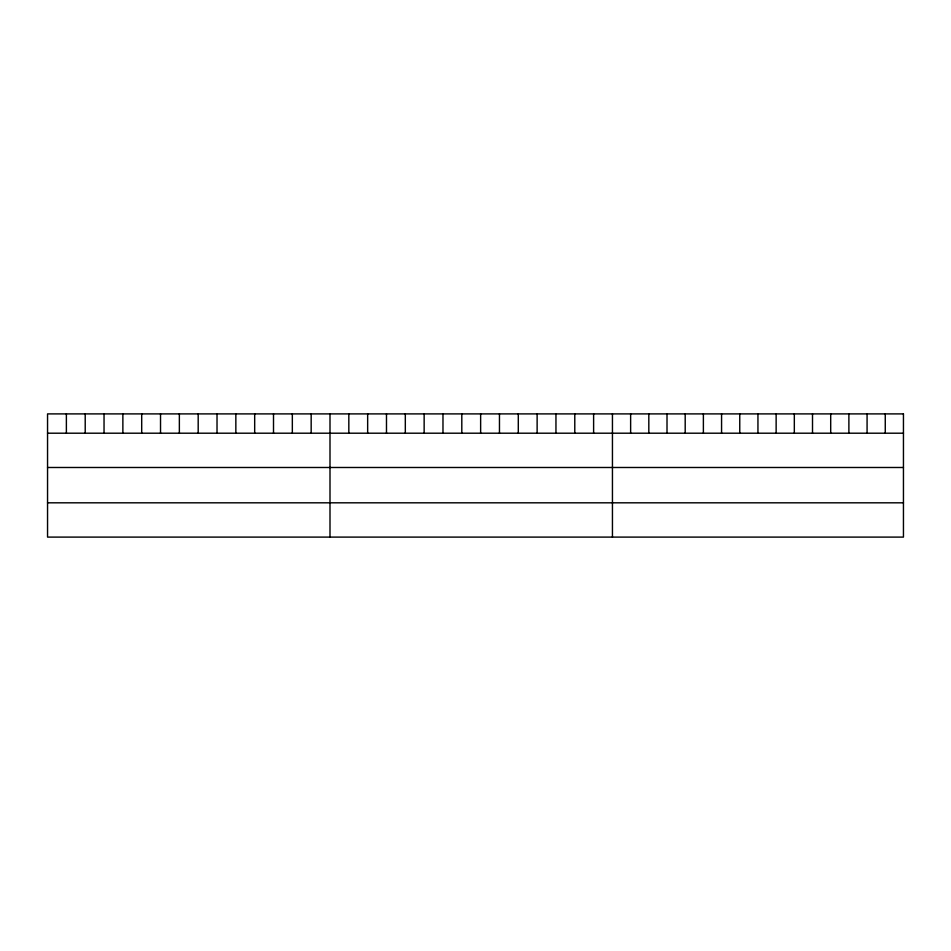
<?xml version="1.0" encoding="UTF-8"?>
<svg xmlns="http://www.w3.org/2000/svg" width="951" height="951" viewBox="0 0 951 951"><rect width="100%" height="100%" fill="white"/><g stroke="black" fill="none" stroke-linecap="round" stroke-linejoin="round"><path stroke-width="1.43" d="M47.55 433.204L903.45 433.204M47.55 467.488L903.45 467.488M47.55 502.817L903.45 502.817M885.262 413.899L885.262 433.204M867.074 413.899L867.074 433.204M848.886 413.899L848.886 433.204M830.698 413.899L830.698 433.204M812.511 413.899L812.511 433.204M794.323 413.899L794.323 433.204M776.135 413.899L776.135 433.204M757.947 413.899L757.947 433.204M739.759 413.899L739.759 433.204M721.571 413.899L721.571 433.204M703.383 413.899L703.383 433.204M685.195 413.899L685.195 433.204M667.008 413.899L667.008 433.204M648.82 413.899L648.82 433.204M630.632 413.899L630.632 433.204M612.444 413.899L612.444 537.101M593.614 413.899L593.614 433.204M574.784 413.899L574.784 433.204M555.955 413.899L555.955 433.204M537.125 413.899L537.125 433.204M518.295 413.899L518.295 433.204M499.465 413.899L499.465 433.204M480.635 413.899L480.635 433.204M461.806 413.899L461.806 433.204M442.976 413.899L442.976 433.204M424.146 413.899L424.146 433.204M405.316 413.899L405.316 433.204M386.486 413.899L386.486 433.204M367.657 413.899L367.657 433.204M348.827 413.899L348.827 433.204M329.997 413.899L329.997 537.101M311.167 413.899L311.167 433.204M292.337 413.899L292.337 433.204M273.508 413.899L273.508 433.204M254.678 413.899L254.678 433.204M235.848 413.899L235.848 433.204M217.018 413.899L217.018 433.204M198.188 413.899L198.188 433.204M179.359 413.899L179.359 433.204M160.529 413.899L160.529 433.204M141.699 413.899L141.699 433.204M122.869 413.899L122.869 433.204M104.039 413.899L104.039 433.204M85.21 413.899L85.21 433.204M66.38 413.899L66.38 433.204M903.45 413.899L47.55 413.899L47.55 537.101L903.45 537.101L903.45 413.899"/></g></svg>
